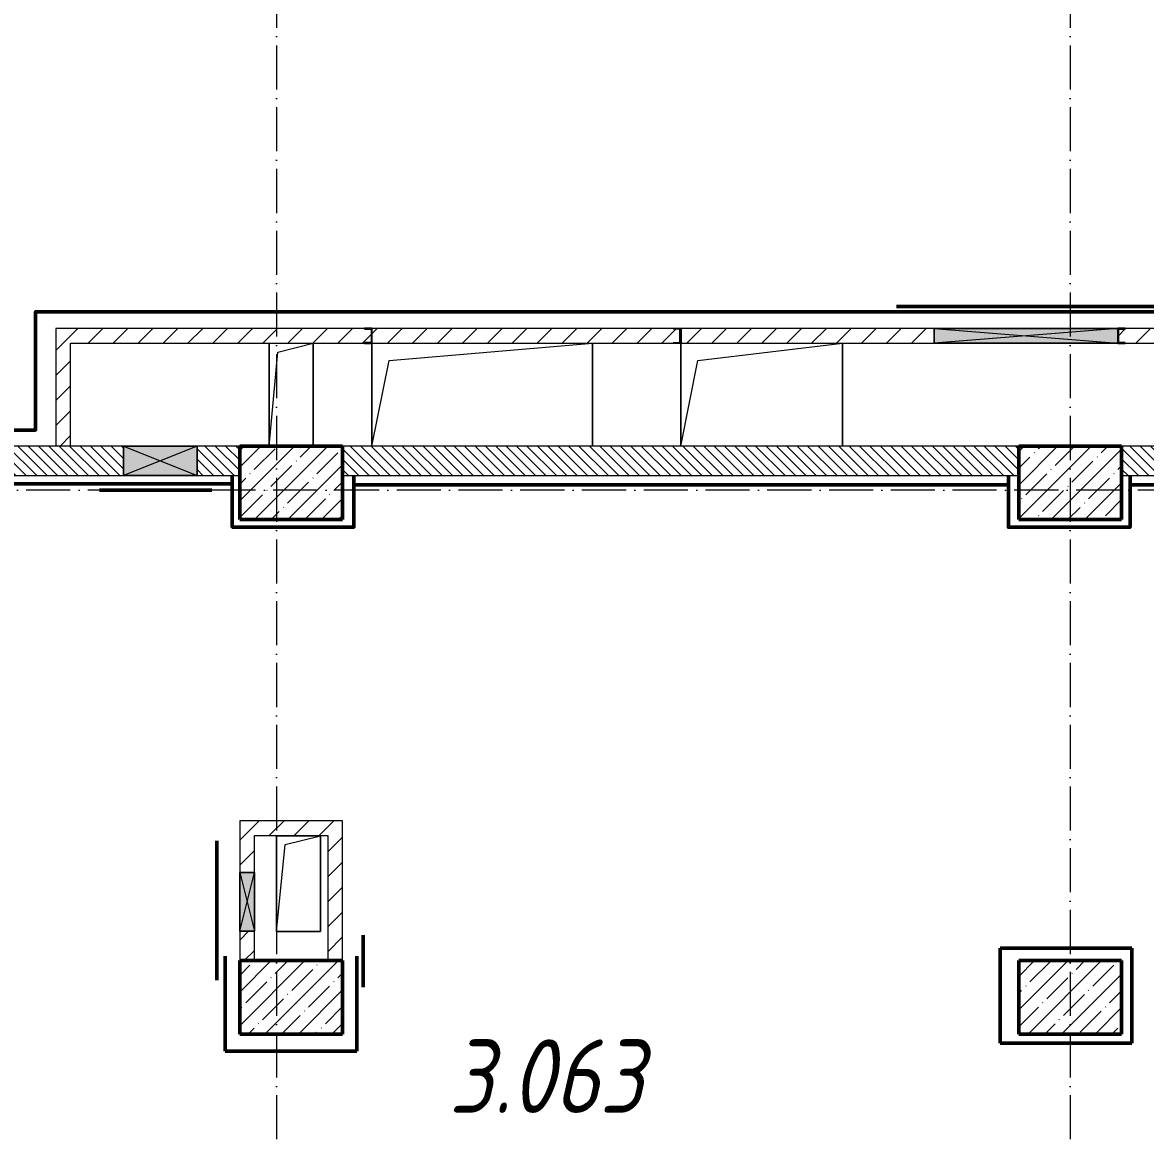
# Model space of a CAD drawing. Header units: millimetres. Extents: x -213536 to 1564669, y -45299 to 942238.
# Drawn here: x 625744 to 633384, y 344992 to 352545 of the extents above; entities that cross this region are included whole.
import ezdxf

# ---------------------------------------------------------------- set-up
doc = ezdxf.new("R2010")
doc.units = ezdxf.units.MM
doc.linetypes.add('50_200_ШТРИХ_1Т_ш5_п1_п1_', pattern=[700, 500, -100, 0, -100])
for name, color, linetype, lineweight in [('8.1)', 2, 'Continuous', 50), ('8.2)', 3, 'Continuous', 50), ('8.3)', 5, 'Continuous', 50), ('8.4)', 6, 'Continuous', 50), ('A-DETL-GENF-OTLN', 7, 'Continuous', 9), ('A-FLOR-____-OTLN', 7, 'Continuous', 9), ('A-GENM-____-MCUT', 7, 'Continuous', 25), ('A-GENM-____-OTLN', 7, 'Continuous', 9), ('A-GENM-____-OTLN-1', 7, 'Continuous', 25), ('A-GLAZ-____-OTLN', 7, 'Continuous', 9), ('A-WALL-____-MCUT', 7, 'Continuous', 13), ('A-WALL-____-PATT-1', 7, 'Continuous', 9), ('A-WALL-FNSH-MCUT-1', 7, 'Continuous', 9), ('S-COLS-____-MCUT', 7, 'Continuous', 50), ('S-COLS-____-OTLN', 7, 'Continuous', 9), ('S-GRID-____-OTLN-1', 7, '50_200_ШТРИХ_1Т_ш5_п1_п1_', 9), ('Марки помещений', 7, 'Continuous', 9)]:
    doc.layers.add(name, color=color, linetype=linetype, lineweight=lineweight)
doc.styles.add('ISOCPEUR_I_2', font='isocpeui.ttf', dxfattribs={"width": 0.85, "height": 2.3})
pattern_1 = [(135, (549721.475, 286281.11), (-35.35534, -35.35534), [])]
pattern_2 = [(45, (549721.47, 286281.11), (-84.85281, 84.85281), [])]

# ---------------------------------------------------------------- blocks, each defined once
blk = doc.blocks.new('BSC_Колонна _Прямоугольная - 500х700-V106-АР1_План отверстий 3 этажа в осях 1-64_Ю-ЯЯ')
at = {"layer": 'S-COLS-____-OTLN'}
h = blk.add_hatch(dxfattribs=at)
h.set_pattern_fill('FP_111', color=256, style=0, pattern_type=2)
h.set_pattern_definition([(315, (-63131.04, 77850), (114.04925, 114.04925), []), (315, (-63131.04, 77735.95), (114.04925, 114.04925), [201.613, -40.323, 3.353, -36.97])])
h.paths.add_polyline_path([(-250, 350), (-250, -350), (250, -350), (250, 350)], flags=0)
at = {"layer": 'S-COLS-____-MCUT'}
for p, q in [((250, 350), (-250, 350)), ((-250, 350), (-250, -350)), ((250, -350), (250, 350)), ((-250, -350), (250, -350))]:
    blk.add_line(p, q, dxfattribs=at)
blk = doc.blocks.new('BSC_Колонна _Прямоугольная - 500х700-V107-АР1_План отверстий 3 этажа в осях 1-64_Ю-ЯЯ')
at = {"layer": 'S-COLS-____-OTLN'}
h = blk.add_hatch(dxfattribs=at)
h.set_pattern_fill('FP_112', color=256, style=0, pattern_type=2)
h.set_pattern_definition([(315, (-63131.04, 83150), (114.04925, 114.04925), []), (315, (-63131.04, 83035.95), (114.04925, 114.04925), [201.613, -40.323, 3.353, -36.97])])
h.paths.add_polyline_path([(-250, 350), (-250, -350), (250, -350), (250, 350)], flags=0)
at = {"layer": 'S-COLS-____-MCUT'}
for p, q in [((250, 350), (-250, 350)), ((-250, 350), (-250, -350)), ((250, -350), (250, 350)), ((-250, -350), (250, -350))]:
    blk.add_line(p, q, dxfattribs=at)
blk = doc.blocks.new('BSC_Колонна _Прямоугольная - 500х700-V125-АР1_План отверстий 3 этажа в осях 1-64_Ю-ЯЯ')
at = {"layer": 'S-COLS-____-OTLN'}
h = blk.add_hatch(dxfattribs=at)
h.set_pattern_fill('FP_130', color=256, style=0, pattern_type=2)
h.set_pattern_definition([(315, (-59631.04, 77850), (114.04925, 114.04925), []), (315, (-59631.04, 77735.95), (114.04925, 114.04925), [201.613, -40.323, 3.353, -36.97])])
h.paths.add_polyline_path([(-250, 350), (-250, -350), (250, -350), (250, 350)], flags=0)
at = {"layer": 'S-COLS-____-MCUT'}
for p, q in [((250, 350), (-250, 350)), ((-250, 350), (-250, -350)), ((250, -350), (250, 350)), ((-250, -350), (250, -350))]:
    blk.add_line(p, q, dxfattribs=at)
blk = doc.blocks.new('BSC_Колонна _Прямоугольная - 500х700-V126-АР1_План отверстий 3 этажа в осях 1-64_Ю-ЯЯ')
at = {"layer": 'S-COLS-____-OTLN'}
h = blk.add_hatch(dxfattribs=at)
h.set_pattern_fill('FP_131', color=256, style=0, pattern_type=2)
h.set_pattern_definition([(315, (-59631.04, 83150), (114.04925, 114.04925), []), (315, (-59631.04, 83035.95), (114.04925, 114.04925), [201.613, -40.323, 3.353, -36.97])])
h.paths.add_polyline_path([(-250, 350), (-250, -350), (250, -350), (250, 350)], flags=0)
at = {"layer": 'S-COLS-____-MCUT'}
for p, q in [((250, 350), (-250, 350)), ((-250, 350), (-250, -350)), ((250, -350), (250, 350)), ((-250, -350), (250, -350))]:
    blk.add_line(p, q, dxfattribs=at)
blk = doc.blocks.new('154_Фахверк_СКБ_Швеллер - Тип_100_3960-28318856-АР1_План отверстий 3 этажа в осях 1-64_Ю-ЯЯ')
at = {"layer": 'A-GENM-____-MCUT'}
for p, q in [((175, 50), (125, 50)), ((125, 50), (125, -50)), ((128, 47), (175, 47)), ((128, -47), (128, 47)), ((175, 47), (175, 50)), ((125, -50), (175, -50)), ((175, -47), (128, -47)), ((175, -50), (175, -47))]:
    blk.add_line(p, q, dxfattribs=at)
blk = doc.blocks.new('154_Фахверк_СКБ_Швеллер - Тип_100_3960-28494444-АР1_План отверстий 3 этажа в осях 1-64_Ю-ЯЯ')
at = {"layer": 'A-GENM-____-MCUT'}
for p, q in [((125, 50), (175, 50)), ((125, -50), (125, 50)), ((128, 47), (128, -47)), ((175, 47), (128, 47)), ((175, 50), (175, 47)), ((175, -50), (125, -50)), ((128, -47), (175, -47)), ((175, -47), (175, -50))]:
    blk.add_line(p, q, dxfattribs=at)
blk = doc.blocks.new('AR_Отверстие прямоугольное _в плите_ - AR_Отверстие прямоугольное _в плите_-30459803-АР1_План отверстий 3 этажа в осях 1-64_Ю-ЯЯ')
at = {"layer": 'A-GENM-____-OTLN'}
for p, q in [((-150, 350), (-150, -350)), ((-90, 290), (150, 350)), ((150, -350), (150, 350)), ((-150, -350), (-90, 290))]:
    blk.add_line(p, q, dxfattribs=at)
blk = doc.blocks.new('AR_Отверстие прямоугольное _в плите_ - AR_Отверстие прямоугольное _в плите_-30552792-АР1_План отверстий 3 этажа в осях 1-64_Ю-ЯЯ')
at = {"layer": 'A-GENM-____-OTLN'}
for p, q in [((150, 325), (-150, 325)), ((-150, 325), (-150, -325)), ((-90, 265), (150, 325)), ((150, -325), (150, 325)), ((-150, -325), (-90, 265)), ((-150, -325), (150, -325))]:
    blk.add_line(p, q, dxfattribs=at)
blk = doc.blocks.new('AR_Отверстие прямоугольное _в плите_ - AR_Отверстие прямоугольное _в плите_-V205-АР1_План отверстий 3 этажа в осях 1-64_Ю-ЯЯ')
at = {"layer": 'A-GENM-____-OTLN'}
for p, q in [((-750, 350), (-750, -350)), ((-633.3, 233.3), (750, 350)), ((750, -350), (750, 350)), ((-750, -350), (-633.3, 233.3))]:
    blk.add_line(p, q, dxfattribs=at)
blk = doc.blocks.new('AR_Отверстие прямоугольное _в плите_ - AR_Отверстие прямоугольное _в плите_-30552744-АР1_План отверстий 3 этажа в осях 1-64_Ю-ЯЯ')
at = {"layer": 'A-GENM-____-OTLN'}
for p, q in [((-550, 350), (-550, -350)), ((-433.3, 233.3), (550, 350)), ((550, -350), (550, 350)), ((-550, -350), (-433.3, 233.3))]:
    blk.add_line(p, q, dxfattribs=at)
blk = doc.blocks.new('AR_Отверстие прямоугольное _в стене__БезПР - AR_Отверстие прямоугольное _в стене__БезПР-36427908-АР1_План отверстий 3 этажа в осях 1-64_Ю-ЯЯ')
at = {"layer": 'A-GLAZ-____-OTLN'}
blk.add_hatch(color=256, dxfattribs=at).paths.add_polyline_path([(250, -100), (250, 100), (-250, 100), (-250, -100)], flags=0)
at = {"layer": 'A-DETL-GENF-OTLN'}
for p, q in [((-250, -100), (-250, 100)), ((-250, 100), (250, 100)), ((250, 100), (-250, -100)), ((-250, 100), (250, -100)), ((250, 100), (-250, 100)), ((-250, 100), (-250, -100)), ((250, 100), (250, -100)), ((250, -100), (250, 100)), ((250, -100), (-250, -100)), ((-250, -100), (250, -100))]:
    blk.add_line(p, q, dxfattribs=at)
at = {"layer": 'A-GLAZ-____-OTLN'}
blk.add_line((250, 100), (-250, 100), dxfattribs=at)
blk = doc.blocks.new('AR_Отверстие прямоугольное _в стене__БезПР - AR_Отверстие прямоугольное _в стене__БезПР-36428025-АР1_План отверстий 3 этажа в осях 1-64_Ю-ЯЯ')
at = {"layer": 'A-GLAZ-____-OTLN'}
blk.add_hatch(color=256, dxfattribs=at).paths.add_polyline_path([(-200, -50), (200, -50), (200, 50), (-200, 50)], flags=0)
at = {"layer": 'A-DETL-GENF-OTLN'}
for p, q in [((-200, -50), (-200, 50)), ((-200, 50), (200, 50)), ((200, 50), (-200, -50)), ((-200, 50), (200, -50)), ((200, 50), (-200, 50)), ((-200, 50), (-200, -50)), ((200, 50), (200, -50)), ((200, -50), (200, 50)), ((200, -50), (-200, -50)), ((-200, -50), (200, -50))]:
    blk.add_line(p, q, dxfattribs=at)
at = {"layer": 'A-GLAZ-____-OTLN'}
blk.add_line((200, 50), (-200, 50), dxfattribs=at)
blk = doc.blocks.new('AR_Отверстие прямоугольное _в стене_ - AR_Отверстие прямоугольное _в стене__ОВ-36940364-АР1_План отверстий 3 этажа в осях 1-64_Ю-ЯЯ')
at = {"layer": 'A-GLAZ-____-OTLN'}
blk.add_hatch(color=256, dxfattribs=at).paths.add_polyline_path([(625, -50), (625, 50), (-625, 50), (-625, -50)], flags=0)
at = {"layer": 'A-DETL-GENF-OTLN'}
for p, q in [((-625, -50), (-625, 50)), ((-625, 50), (625, 50)), ((625, 50), (-625, -50)), ((-625, 50), (625, -50)), ((625, 50), (-625, 50)), ((-625, 50), (-625, -50)), ((625, -50), (-625, -50)), ((-625, -50), (625, -50))]:
    blk.add_line(p, q, dxfattribs=at)

msp = doc.modelspace()

# ---------------------------------------------------------------- hatches: boundary and pattern name
at = {"layer": 'A-WALL-____-PATT-1'}
h = msp.add_hatch(dxfattribs=at)
h.set_pattern_fill('FP_7', color=256, style=0, pattern_type=2)
h.set_pattern_definition(pattern_2)
h.paths.add_polyline_path([(625971.5, 349662.2), (626071.5, 349662.2), (626071.5, 350462.2), (625971.5, 350462.2), (625971.5, 349962.5)], flags=0)
h = msp.add_hatch(dxfattribs=at)
h.set_pattern_fill('FP_7', color=256, style=0, pattern_type=2)
h.set_pattern_definition(pattern_2)
h.paths.add_polyline_path([(635391.5, 350362.2), (635391.5, 350462.2), (633246.5, 350462.2), (633246.5, 350459.2), (633199.5, 350459.2), (633199.5, 350365.2), (633246.5, 350365.2), (633246.5, 350362.2), (634545.7, 350362.2)], flags=0)
h.paths.add_polyline_path([(630171.5, 350362.2), (630171.5, 350365.2), (630218.5, 350365.2), (630218.5, 350459.2), (630171.5, 350459.2), (630171.5, 350462.2), (628121.5, 350462.2), (628121.5, 350362.2), (629243.3, 350362.2)], flags=0)
h.paths.add_polyline_path([(630221.5, 350362.2), (631946.5, 350362.2), (631946.5, 350462.2), (630221.5, 350462.2), (630221.5, 350365.2)], flags=0)
h.paths.add_polyline_path([(626071.5, 350362.2), (628071.5, 350362.2), (628071.5, 350365.2), (628118.5, 350365.2), (628118.5, 350459.2), (628071.5, 350459.2), (628071.5, 350462.2), (626071.5, 350462.2)], flags=0)
h = msp.add_hatch(dxfattribs=at)
h.set_pattern_fill('FP_9', color=256, style=0, pattern_type=2)
h.set_pattern_definition(pattern_1)
h.paths.add_polyline_path([(627221.5, 349462.2), (627221.5, 349662.2), (626931.5, 349662.2), (626931.5, 349462.2)], flags=0)
h.paths.add_polyline_path([(626431.5, 349462.2), (626431.5, 349662.2), (624471.5, 349662.2), (624471.5, 349462.2)], flags=0)
h = msp.add_hatch(dxfattribs=at)
h.set_pattern_fill('FP_9', color=256, style=0, pattern_type=2)
h.set_pattern_definition(pattern_1)
h.paths.add_polyline_path([(632521.5, 349462.2), (632521.5, 349662.2), (627921.5, 349662.2), (627921.5, 349462.2), (631010.8, 349462.2)], flags=0)
h = msp.add_hatch(dxfattribs=at)
h.set_pattern_fill('FP_9', color=256, style=0, pattern_type=2)
h.set_pattern_definition(pattern_1)
h.paths.add_polyline_path([(635491.5, 349462.2), (635491.5, 349662.2), (633221.5, 349662.2), (633221.5, 349462.2), (634545.7, 349462.2)], flags=0)
h = msp.add_hatch(dxfattribs=at)
h.set_pattern_fill('FP_7', color=256, style=0, pattern_type=2)
h.set_pattern_definition(pattern_2)
h.paths.add_polyline_path([(627321.5, 346162.2), (627321.5, 346362.2), (627221.5, 346362.2), (627221.5, 346162.2)], flags=0)
h.paths.add_polyline_path([(627221.5, 346762.2), (627321.5, 346762.2), (627321.5, 347112.2), (627221.5, 347112.2)], flags=0)
h = msp.add_hatch(dxfattribs=at)
h.set_pattern_fill('FP_7', color=256, style=0, pattern_type=2)
h.set_pattern_definition(pattern_2)
h.paths.add_polyline_path([(627321.5, 347012.2), (627821.5, 347012.2), (627821.5, 347112.2), (627321.5, 347112.2)], flags=0)
h = msp.add_hatch(dxfattribs=at)
h.set_pattern_fill('FP_7', color=256, style=0, pattern_type=2)
h.set_pattern_definition(pattern_2)
h.paths.add_polyline_path([(627821.5, 346162.2), (627921.5, 346162.2), (627921.5, 347112.2), (627821.5, 347112.2), (627821.5, 346733.5)], flags=0)

# ---------------------------------------------------------------- linework, layer by layer
at = {"layer": '8.1)', "lineweight": 50}
for points in [[(631689.9, 350611.1), (632452.9, 350611.1)], [(632230.7, 350611.1), (632993.7, 350611.1)], [(632931.2, 350611.1), (633694.3, 350611.1)], [(626268.2, 349362.2), (627031.3, 349362.2)], [(627066.4, 346028.2), (627066.4, 346977.1)], [(628061.7, 345982.4), (628061.7, 346335.3)]]:
    msp.add_lwpolyline(points, dxfattribs=at)
at = {"layer": '8.2)', "lineweight": 50}
for p, q in [((627121.7, 346191.7), (627121.7, 345545.7)), ((628017.6, 345545.7), (628017.6, 346191.7)), ((633290.6, 346246.8), (632394.7, 346246.8)), ((632394.7, 346246.8), (632394.7, 345600.8)), ((633290.6, 345600.8), (633290.6, 346246.8)), ((632394.7, 345600.8), (633290.6, 345600.8)), ((627121.7, 345545.7), (628017.6, 345545.7))]:
    msp.add_line(p, q, dxfattribs=at)
for points in [[(627170.6, 349462.2), (627170.6, 349111.8), (627998.2, 349111.8), (627998.2, 349462.2)], [(632451.1, 349460.2), (632451.1, 349109.9), (633278.7, 349109.9), (633278.7, 349460.2)]]:
    msp.add_lwpolyline(points, dxfattribs=at)
at = {"layer": '8.3)', "lineweight": 50}
for points in [[(635571.5, 341712), (635571.5, 350576.6), (625833.2, 350576.6), (625833.2, 349771.1), (624754.2, 349771.1), (624754.2, 353397)], [(627170.6, 349405.8), (624819.3, 349405.8)], [(632451.1, 349399.8), (627998.2, 349399.8)], [(633305.2, 344230.8), (633305.2, 341710.1), (635320.1, 341710.1), (635320.1, 349399.8), (633278.7, 349399.8)]]:
    msp.add_lwpolyline(points, dxfattribs=at)
at = {"layer": '8.4)', "lineweight": 50}
for p, q in [((627121.7, 346191.7), (627121.7, 345545.7)), ((628017.6, 345545.7), (628017.6, 346191.7)), ((633290.6, 346246.8), (632394.7, 346246.8)), ((632394.7, 346246.8), (632394.7, 345600.8)), ((633290.6, 345600.8), (633290.6, 346246.8)), ((632394.7, 345600.8), (633290.6, 345600.8)), ((627121.7, 345545.7), (628017.6, 345545.7))]:
    msp.add_line(p, q, dxfattribs=at)
for points in [[(635571.5, 341712), (635571.5, 350576.6), (625833.2, 350576.6), (625833.2, 349771.1), (624754.2, 349771.1), (624754.2, 353397)], [(627170.6, 349405.8), (624819.3, 349405.8)], [(627170.6, 349462.2), (627170.6, 349111.8), (627998.2, 349111.8), (627998.2, 349462.2)], [(632451.1, 349399.8), (627998.2, 349399.8)], [(632451.1, 349460.2), (632451.1, 349109.9), (633278.7, 349109.9), (633278.7, 349460.2)], [(633305.2, 344230.8), (633305.2, 341710.1), (635320.1, 341710.1), (635320.1, 349399.8), (633278.7, 349399.8)]]:
    msp.add_lwpolyline(points, dxfattribs=at)
at = {"layer": 'A-FLOR-____-OTLN'}
for p, q in [((627421.5, 349662.2), (627421.5, 350362.2)), ((627721.5, 350362.2), (627721.5, 349662.2)), ((628121.5, 349662.2), (628121.5, 350362.2)), ((629621.5, 350362.2), (629621.5, 349662.2)), ((630221.5, 349662.2), (630221.5, 350362.2)), ((631321.5, 350362.2), (631321.5, 349662.2)), ((627471.5, 347010.8), (627771.5, 347010.8)), ((627471.5, 346360.8), (627471.5, 347010.8)), ((627771.5, 347010.8), (627771.5, 346360.8)), ((627771.5, 346360.8), (627471.5, 346360.8))]:
    msp.add_line(p, q, dxfattribs=at)
at = {"layer": 'A-WALL-____-MCUT'}
for p, q in [((626431.5, 349662.2), (624671.5, 349662.2)), ((627221.5, 349662.2), (626931.5, 349662.2)), ((632521.5, 349662.2), (627921.5, 349662.2)), ((635491.5, 349662.2), (633221.5, 349662.2)), ((624471.5, 349462.2), (626431.5, 349462.2)), ((626931.5, 349462.2), (627221.5, 349462.2)), ((627921.5, 349462.2), (632521.5, 349462.2)), ((633221.5, 349462.2), (635491.5, 349462.2))]:
    msp.add_line(p, q, dxfattribs=at)
at = {"layer": 'A-WALL-FNSH-MCUT-1'}
for p, q in [((628071.5, 350462.2), (625971.5, 350462.2)), ((625971.5, 350462.2), (625971.5, 349662.2)), ((630171.5, 350462.2), (628121.5, 350462.2)), ((631946.5, 350462.2), (630221.5, 350462.2)), ((635491.5, 350462.2), (633246.5, 350462.2)), ((626071.5, 350362.2), (628071.5, 350362.2)), ((626071.5, 349662.2), (626071.5, 350362.2)), ((628121.5, 350362.2), (630171.5, 350362.2)), ((630221.5, 350362.2), (631946.5, 350362.2)), ((633246.5, 350362.2), (635391.5, 350362.2)), ((627221.5, 347112.2), (627221.5, 346762.2)), ((627921.5, 347112.2), (627221.5, 347112.2)), ((627921.5, 346162.2), (627921.5, 347112.2)), ((627321.5, 346762.2), (627321.5, 347012.2)), ((627321.5, 347012.2), (627821.5, 347012.2)), ((627821.5, 347012.2), (627821.5, 346162.2)), ((627221.5, 346362.2), (627221.5, 346162.2)), ((627321.5, 346162.2), (627321.5, 346362.2))]:
    msp.add_line(p, q, dxfattribs=at)
at = {"layer": 'S-GRID-____-OTLN-1', "color": 251, "ltscale": 0.6, "true_color": 0x636466}
for p, q in [((627471.5, 377174), (627471.5, 326262.2)), ((632871.5, 377174), (632871.5, 326262.2)), ((653795.9, 349362.2), (545052.7, 349362.2))]:
    msp.add_line(p, q, dxfattribs=at)

# ---------------------------------------------------------------- block references
at = {"layer": 'A-GENM-____-OTLN'}
for name, p in [('AR_Отверстие прямоугольное _в плите_ - AR_Отверстие прямоугольное _в плите_-30459803-АР1_План отверстий 3 этажа в осях 1-64_Ю-ЯЯ', (627571.5, 350012.2)), ('AR_Отверстие прямоугольное _в плите_ - AR_Отверстие прямоугольное _в плите_-V205-АР1_План отверстий 3 этажа в осях 1-64_Ю-ЯЯ', (628871.5, 350012.2)), ('AR_Отверстие прямоугольное _в плите_ - AR_Отверстие прямоугольное _в плите_-30552744-АР1_План отверстий 3 этажа в осях 1-64_Ю-ЯЯ', (630771.5, 350012.2)), ('AR_Отверстие прямоугольное _в плите_ - AR_Отверстие прямоугольное _в плите_-30552792-АР1_План отверстий 3 этажа в осях 1-64_Ю-ЯЯ', (627621.5, 346685.8))]:
    msp.add_blockref(name, p, dxfattribs=at)
at = {"layer": 'A-GENM-____-OTLN-1', "rotation": 180}
for name, p in [('154_Фахверк_СКБ_Швеллер - Тип_100_3960-28318856-АР1_План отверстий 3 этажа в осях 1-64_Ю-ЯЯ', (628246.5, 350412.2)), ('154_Фахверк_СКБ_Швеллер - Тип_100_3960-28494444-АР1_План отверстий 3 этажа в осях 1-64_Ю-ЯЯ', (630346.5, 350412.2))]:
    msp.add_blockref(name, p, dxfattribs=at)
at = {"layer": 'A-GENM-____-OTLN-1'}
msp.add_blockref('154_Фахверк_СКБ_Швеллер - Тип_100_3960-28318856-АР1_План отверстий 3 этажа в осях 1-64_Ю-ЯЯ', (633071.5, 350412.2), dxfattribs=at)
at = {"layer": 'A-GLAZ-____-OTLN'}
for name, p in [('AR_Отверстие прямоугольное _в стене_ - AR_Отверстие прямоугольное _в стене__ОВ-36940364-АР1_План отверстий 3 этажа в осях 1-64_Ю-ЯЯ', (632571.5, 350412.2)), ('AR_Отверстие прямоугольное _в стене__БезПР - AR_Отверстие прямоугольное _в стене__БезПР-36427908-АР1_План отверстий 3 этажа в осях 1-64_Ю-ЯЯ', (626681.5, 349562.2))]:
    msp.add_blockref(name, p, dxfattribs=at)
at = {"layer": 'A-GLAZ-____-OTLN', "rotation": 89.9999999999851}
msp.add_blockref('AR_Отверстие прямоугольное _в стене__БезПР - AR_Отверстие прямоугольное _в стене__БезПР-36428025-АР1_План отверстий 3 этажа в осях 1-64_Ю-ЯЯ', (627271.5, 346562.2), dxfattribs=at)
at = {"layer": 'S-COLS-____-OTLN', "rotation": 89.9999999999999}
for name, p in [('BSC_Колонна _Прямоугольная - 500х700-V106-АР1_План отверстий 3 этажа в осях 1-64_Ю-ЯЯ', (627571.5, 349412.2)), ('BSC_Колонна _Прямоугольная - 500х700-V107-АР1_План отверстий 3 этажа в осях 1-64_Ю-ЯЯ', (632871.5, 349412.2)), ('BSC_Колонна _Прямоугольная - 500х700-V125-АР1_План отверстий 3 этажа в осях 1-64_Ю-ЯЯ', (627571.5, 345912.2)), ('BSC_Колонна _Прямоугольная - 500х700-V126-АР1_План отверстий 3 этажа в осях 1-64_Ю-ЯЯ', (632871.5, 345912.2))]:
    msp.add_blockref(name, p, dxfattribs=at)

# ---------------------------------------------------------------- texts
at = {"layer": 'Марки помещений', "insert": (628644.5, 345625.9), "char_height": 500, "width": 785.654, "attachment_point": 1, "style": 'ISOCPEUR_I_2'}
msp.add_mtext('3.063', dxfattribs=at)

doc.saveas('drawing.dxf')
